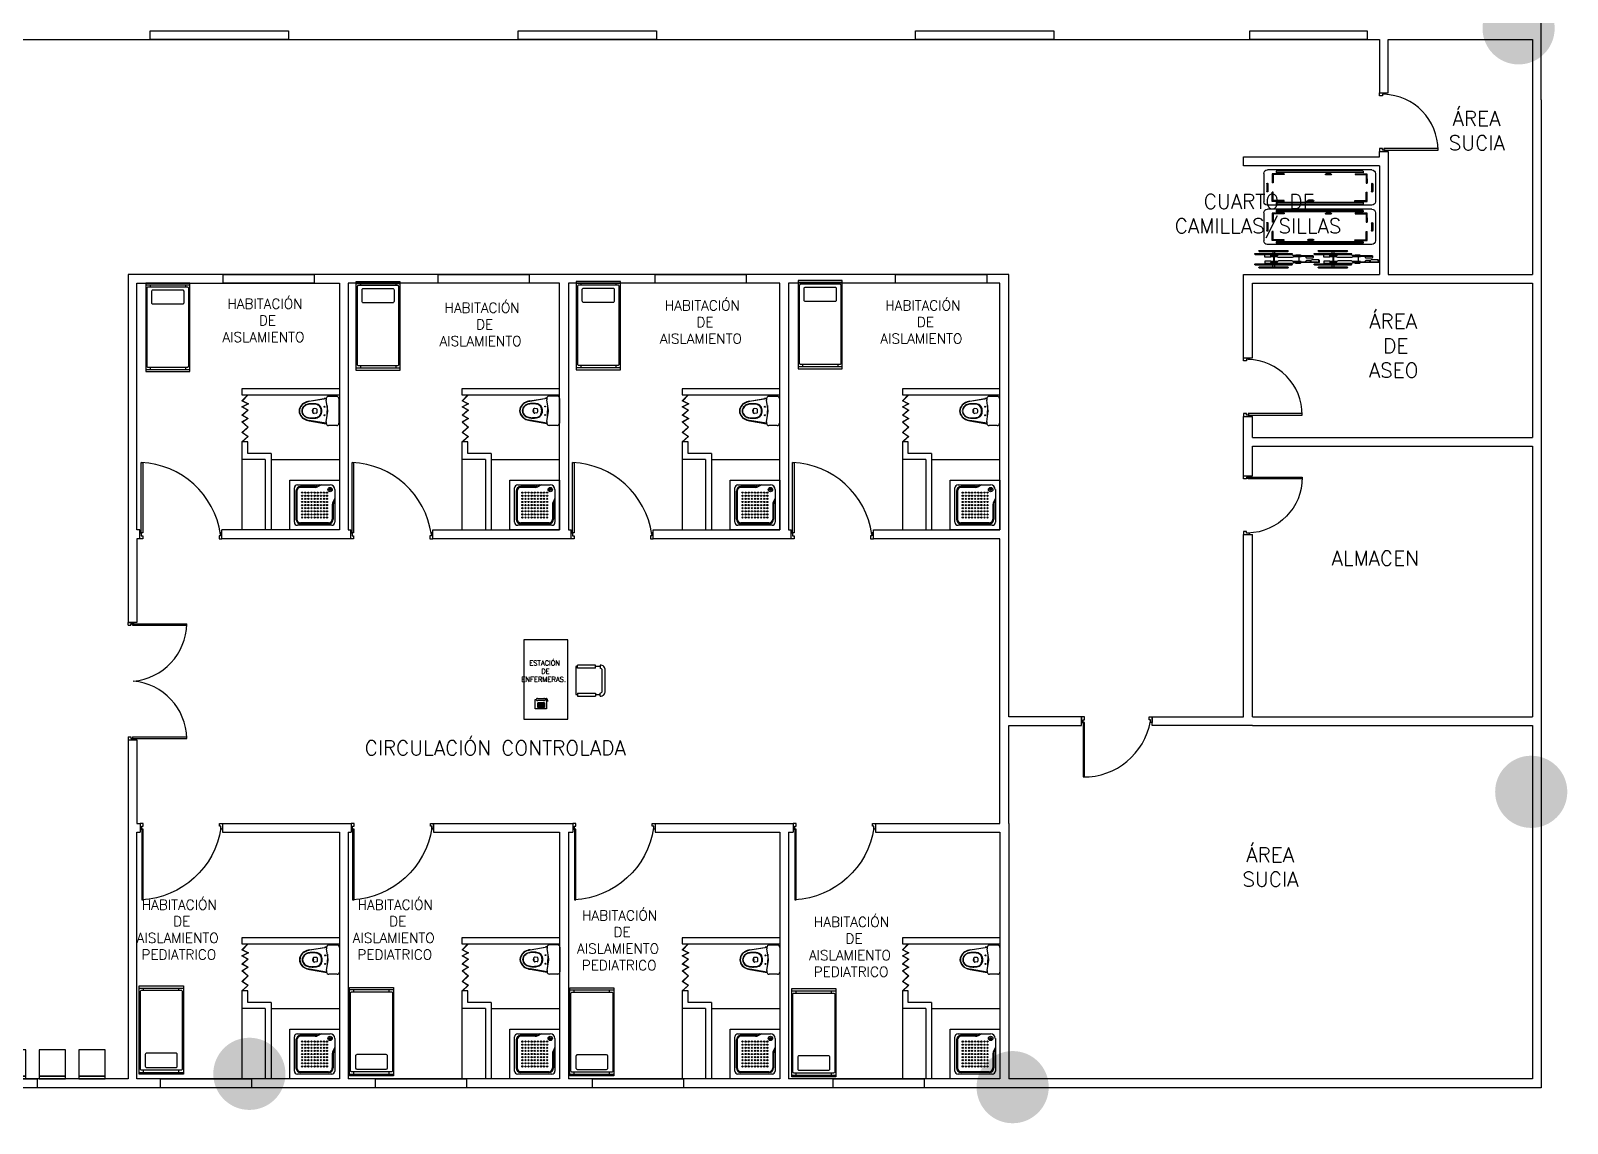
# Model space of a CAD drawing. Header units: metres. Extents: x -24 to 527, y -154 to 95.
# Drawn here: x 202.84 to 229.01, y -107.21 to -88.61 of the extents above; entities that cross this region are included whole.
import ezdxf

# ---------------------------------------------------------------- set-up
doc = ezdxf.new("R2010")
doc.units = ezdxf.units.M
doc.header["$MEASUREMENT"] = 0
for name, color, linetype in [('AN-TEXTO', 3, 'Continuous'), ('AR-MOBILIRIO', 1, 'Continuous'), ('AR-MUROS', 6, 'Continuous'), ('AR-PUERTAS', 2, 'Continuous'), ('AR-VENTANAS', 2, 'Continuous'), ('MOBILIARIO', 42, 'Continuous')]:
    doc.layers.add(name, color=color, linetype=linetype)
doc.layers.add('EQUIPO', color=1, linetype='Continuous', lineweight=0)
doc.styles.add('REGULAR-2.5', font='romans.shx', dxfattribs={"height": 2.5})

# ---------------------------------------------------------------- blocks, each defined once
blk = doc.blocks.new('111111')
at = {"layer": 'AR-PUERTAS', "linetype": 'Continuous'}
for p, q in [((254.317, 121.561), (254.317, 122.51)), ((254.342, 121.586), (254.342, 122.51)), ((256.267, 122.51), (256.242, 122.51)), ((256.242, 121.586), (256.242, 122.51)), ((256.267, 121.561), (256.267, 122.51)), ((254.292, 121.511), (254.292, 121.611)), ((254.317, 121.611), (254.292, 121.611)), ((254.342, 121.511), (254.292, 121.511)), ((254.342, 121.586), (254.317, 121.586)), ((254.342, 121.561), (254.317, 121.561)), ((254.342, 121.511), (254.342, 121.561)), ((256.242, 121.586), (256.267, 121.586)), ((256.242, 121.511), (256.242, 121.561)), ((256.242, 121.561), (256.267, 121.561)), ((256.242, 121.511), (256.292, 121.511)), ((256.267, 121.611), (256.292, 121.611)), ((256.292, 121.511), (256.292, 121.611))]:
    blk.add_line(p, q, dxfattribs=at)
for centre, start, end in [((254.297, 121.512), 5.0221, 88.847), ((256.287, 121.512), 91.153, 174.9779)]:
    blk.add_arc(centre, 0.999, start, end, dxfattribs=at)
blk = doc.blocks.new('AR-MESA DE ENFERMERAS')
at = {"layer": 'AR-MOBILIRIO'}
for p, q in [((1196.442, 626.335), (1196.442, 626.252)), ((1196.442, 626.321), (1196.552, 626.321)), ((1196.442, 626.307), (1196.552, 626.307)), ((1196.442, 626.294), (1196.552, 626.294)), ((1196.442, 626.28), (1196.552, 626.28)), ((1196.442, 626.266), (1196.552, 626.266)), ((1196.442, 626.252), (1196.552, 626.252)), ((1196.455, 626.335), (1196.455, 626.252)), ((1196.469, 626.335), (1196.469, 626.252)), ((1196.483, 626.335), (1196.483, 626.252)), ((1196.497, 626.335), (1196.497, 626.252)), ((1196.511, 626.335), (1196.511, 626.252)), ((1196.524, 626.335), (1196.524, 626.252)), ((1196.538, 626.335), (1196.538, 626.252)), ((1195.493, 626.141), (1195.493, 626.088)), ((1195.572, 626.088), (1195.572, 626.141)), ((1195.881, 626.088), (1195.881, 626.141)), ((1196.386, 626.229), (1196.383, 626.222)), ((1196.386, 626.222), (1196.383, 626.214)), ((1196.387, 626.215), (1196.384, 626.208)), ((1196.388, 626.21), (1196.385, 626.203)), ((1196.389, 626.207), (1196.387, 626.2)), ((1196.391, 626.234), (1196.388, 626.227)), ((1196.391, 626.202), (1196.388, 626.195)), ((1196.392, 626.196), (1196.389, 626.189)), ((1196.394, 626.192), (1196.392, 626.185)), ((1196.395, 626.234), (1196.393, 626.227)), ((1196.397, 626.189), (1196.394, 626.182)), ((1196.4, 626.234), (1196.398, 626.227)), ((1196.402, 626.187), (1196.399, 626.18)), ((1196.404, 626.182), (1196.402, 626.175)), ((1196.405, 626.232), (1196.403, 626.225)), ((1196.407, 626.227), (1196.405, 626.219)), ((1196.41, 626.182), (1196.408, 626.175)), ((1196.416, 626.186), (1196.413, 626.179)), ((1196.42, 626.189), (1196.418, 626.182)), ((1196.422, 626.187), (1196.42, 626.18)), ((1196.429, 626.191), (1196.426, 626.183)), ((1195.493, 625.612), (1195.493, 625.665)), ((1195.572, 625.665), (1195.572, 625.612)), ((1195.881, 625.665), (1195.881, 625.612))]:
    blk.add_line(p, q, dxfattribs=at)
for points in [[(1196.042, 625.182), (1196.792, 625.182), (1196.792, 626.532), (1196.042, 626.532)], [(1196.442, 626.335), (1196.552, 626.335), (1196.552, 626.252), (1196.442, 626.252)]]:
    blk.add_lwpolyline(points, close=True, dxfattribs=at)
for points in [[(1196.428, 626.199), (1196.409, 626.199), (1196.409, 626.355), (1196.597, 626.355), (1196.597, 626.199), (1196.581, 626.199)], [(1195.572, 626.115), (1195.493, 626.115)], [(1195.881, 626.141), (1195.572, 626.141)], [(1195.881, 626.088), (1195.572, 626.088)], [(1195.881, 625.638), (1195.908, 625.638), (1195.908, 626.115), (1195.881, 626.115)], [(1196.451, 626.217), (1196.558, 626.217)], [(1196.558, 626.178), (1196.451, 626.178)], [(1195.493, 625.638), (1195.572, 625.638)], [(1195.572, 625.665), (1195.881, 625.665)], [(1195.572, 625.612), (1195.881, 625.612)]]:
    blk.add_lwpolyline(points, dxfattribs=at)
for points in [[(1195.493, 626.141, 0.414214), (1195.405, 626.053), (1195.405, 625.7, 0.414214), (1195.493, 625.612)], [(1195.493, 626.088), (1195.493, 626.088, 0.414214), (1195.458, 626.053), (1195.458, 625.7, 0.414214), (1195.493, 625.665)]]:
    blk.add_lwpolyline(points, format="xyb", dxfattribs=at)
for centre, start, end in [((1196.448, 626.198), 79.6346, 280.3654), ((1196.562, 626.198), 259.6346, 100.3654)]:
    blk.add_arc(centre, 0.0197, start, end, dxfattribs=at)
blk = doc.blocks.new('AR-PUERTA 2')
at = {"layer": 'AR-PUERTAS', "linetype": 'Continuous'}
for points in [[(-1.354, -0.058), (-1.354, -0.008), (-1.329, -0.008), (-1.329, 0.042), (-1.379, 0.042), (-1.379, -0.058)], [(-0.029, -0.008), (-0.029, 0.042), (0.021, 0.042), (0.021, -0.058), (-0.004, -0.058), (-0.004, -0.008)], [(-0.004, -0.058), (-0.004, -1.258), (-0.029, -1.258), (-0.029, -0.058)]]:
    blk.add_lwpolyline(points, close=True, dxfattribs=at)
blk.add_arc((0.061, 0.169), 1.428, 188.1236, 267.3924, dxfattribs=at)
blk = doc.blocks.new('AR-PUERTA 1')
at = {"layer": 'AR-PUERTAS', "linetype": 'Continuous'}
for points in [[(0.954, 0.033), (0.954, 0.958), (0.929, 0.958), (0.929, 0.033)], [(0.004, 0.058), (0.004, 0.008), (0.029, 0.008), (0.029, -0.042), (-0.021, -0.042), (-0.021, 0.058)], [(0.929, 0.008), (0.929, -0.042), (0.979, -0.042), (0.979, 0.058), (0.954, 0.058), (0.954, 0.008)]]:
    blk.add_lwpolyline(points, close=True, dxfattribs=at)
blk.add_arc((0.954, 0.008), 0.949, 89.9989, 178.4932, dxfattribs=at)
blk = doc.blocks.new('AR-PUERTA 1.2')
at = {"layer": 'AR-PUERTAS', "linetype": 'Continuous'}
for points in [[(1.154, 0.058), (1.154, 0.983), (1.129, 0.983), (1.129, 0.058)], [(0.004, 0.058), (0.004, 0.008), (0.029, 0.008), (0.029, -0.042), (-0.021, -0.042), (-0.021, 0.058)], [(1.129, 0.008), (1.129, -0.042), (1.179, -0.042), (1.179, 0.058), (1.154, 0.058), (1.154, 0.008)]]:
    blk.add_lwpolyline(points, close=True, dxfattribs=at)
blk.add_arc((1.141, -0.171), 1.154, 89.3332, 169.7918, dxfattribs=at)
blk = doc.blocks.new('silla')
for points in [[(-0.225, -0.023), (0.225, -0.023), (0.225, 0.023), (-0.225, 0.023)], [(-0.225, -0.473), (0.225, -0.473), (0.225, -0.023), (-0.225, -0.023)]]:
    blk.add_lwpolyline(points, close=True)
blk = doc.blocks.new('*U132')
at = {"layer": 'AR-MOBILIRIO', "rotation": 90}
blk.add_blockref('silla', (-0.225, 0), dxfattribs=at)
blk = doc.blocks.new('*U133')
at = {"layer": 'AR-MUROS', "color": 0, "linetype": 'ByBlock', "lineweight": -2}
for p in [(0, 12.15), (0, 11.475), (0, 10.8), (0, 10.125), (0, 9.45), (0, 8.775), (0, 8.1), (0, 7.425), (0, 6.75), (0, 6.075), (0, 5.4), (0, 4.725), (0, 4.05), (0, 3.375), (0, 2.7), (0, 2.025), (0, 1.35), (0, 0.675), (0, 0)]:
    blk.add_blockref('*U132', p, dxfattribs=at)
blk = doc.blocks.new('31643339')
at = {"layer": 'AR-MOBILIRIO'}
for p, q in [((0.038, 0.5), (0.038, -0.5)), ((0.038, 0.4), (0.087, 0.4)), ((1.9, 0.4), (1.95, 0.4)), ((1.95, 0.5), (1.95, -0.5)), ((0.038, -0.4), (0.087, -0.4)), ((1.9, -0.4), (1.95, -0.4))]:
    blk.add_line(p, q, dxfattribs=at)
blk.add_lwpolyline([(0, -0.5), (0, 0.5), (2, 0.5), (2, -0.5)], close=True, dxfattribs=at)
for points in [[(1.87, 0.475, -0.414214), (1.9, 0.445), (1.9, -0.445, -0.414214), (1.87, -0.475), (0.117, -0.475, -0.414214), (0.087, -0.445), (0.087, 0.445, -0.414214), (0.117, 0.475)], [(0.15, -0.332, 0.414214), (0.18, -0.362), (0.447, -0.362, 0.414214), (0.477, -0.332), (0.477, 0.333, 0.414214), (0.447, 0.363), (0.18, 0.363, 0.414214), (0.15, 0.333)]]:
    blk.add_lwpolyline(points, format="xyb", close=True, dxfattribs=at)
blk = doc.blocks.new('AR-PUERTA ACORDION')
at = {"layer": 'AR-PUERTAS'}
blk.add_lwpolyline([(-0.386, 0.049), (-0.288, -0.046), (-0.235, 0.057), (-0.185, -0.044), (-0.129, 0.054), (-0.046, -0.045), (0.01, 0.056), (0.073, -0.046), (0.158, 0.053), (0.252, -0.046), (0.317, 0.054), (0.41, -0.047), (0.41, -0.054), (0.318, 0.046), (0.253, -0.054), (0.158, 0.046), (0.072, -0.054), (0.01, 0.046), (-0.045, -0.054), (-0.128, 0.046), (-0.185, -0.054), (-0.235, 0.046), (-0.287, -0.054), (-0.39, 0.046)], close=True, dxfattribs=at)
blk = doc.blocks.new('A$C05366594')
at = {"layer": 'AR-MOBILIRIO', "linetype": 'Continuous'}
for p, q in [((0, 0), (0, 0.72)), ((0, 0.72), (0.72, 0.72)), ((0.72, 0.72), (0.72, 0)), ((0.068, 0.113), (0.068, 0.608)), ((0.09, 0.563), (0.09, 0.158)), ((0.113, 0.653), (0.585, 0.653)), ((0.367, 0.63), (0.158, 0.63)), ((0.428, 0.653), (0.397, 0.637)), ((0.653, 0.585), (0.653, 0.113)), ((0.63, 0.367), (0.63, 0.158)), ((0.653, 0.428), (0.637, 0.397)), ((0.72, 0), (0, 0)), ((0.608, 0.068), (0.113, 0.068)), ((0.563, 0.09), (0.158, 0.09))]:
    blk.add_line(p, q, dxfattribs=at)
at = {"layer": 'AR-MOBILIRIO', "color": 250}
for p, q in [((0.104, 0.563), (0.104, 0.158)), ((0.367, 0.617), (0.158, 0.617)), ((0.458, 0.653), (0.403, 0.625)), ((0.653, 0.458), (0.625, 0.403)), ((0.617, 0.367), (0.617, 0.158)), ((0.563, 0.104), (0.158, 0.104))]:
    blk.add_line(p, q, dxfattribs=at)
at = {"layer": 'AR-MOBILIRIO', "linetype": 'Continuous'}
for centre, major_axis, start_param, end_param in [((0.113, 0.608), (0.0318, 0.0318), 0.785398, 2.356194), ((0.158, 0.563), (0.0477, 0.0477), 0.785398, 2.356194), ((0.367, 0.698), (0.0477, 0.0477), 3.926991, 4.390638), ((0.585, 0.585), (0.0477, 0.0477), 5.497787, 7.068583), ((0.698, 0.367), (-0.0477, 0.0477), 0.321751, 0.785398), ((0.113, 0.113), (-0.0318, 0.0318), 0.785398, 2.356194), ((0.158, 0.158), (-0.0477, 0.0477), 0.785398, 2.356194), ((0.158, 0.158), (-0.0477, 0.0477), 0.785398, 2.356194), ((0.563, 0.158), (0.0477, 0.0477), 3.926991, 5.497787), ((0.608, 0.113), (-0.0318, 0.0318), 2.356194, 3.926991)]:
    blk.add_ellipse(centre, major_axis=major_axis, ratio=1, start_param=start_param, end_param=end_param, dxfattribs=at)
at = {"layer": 'AR-MOBILIRIO', "color": 250}
for centre, major_axis, start_param, end_param in [((0.158, 0.563), (-0.0382, 0.0382), -0.785398, 0.785398), ((0.18, 0.54), (-0.00636, 0.00636), -0.785398, 5.497787), ((0.18, 0.495), (-0.00636, 0.00636), -0.785398, 5.497787), ((0.18, 0.45), (-0.00636, 0.00636), -0.785398, 5.497787), ((0.225, 0.54), (0.00636, 0.00636), 0.785398, 7.068583), ((0.225, 0.495), (0.00636, 0.00636), 0.785398, 7.068583), ((0.225, 0.45), (0.00636, 0.00636), 0.785398, 7.068583), ((0.27, 0.54), (0.00636, 0.00636), 0.785398, 7.068583), ((0.27, 0.495), (0.00636, 0.00636), 0.785398, 7.068583), ((0.27, 0.45), (0.00636, 0.00636), 0.785398, 7.068583), ((0.315, 0.54), (-0.00636, 0.00636), -0.785398, 5.497787), ((0.315, 0.495), (-0.00636, 0.00636), -0.785398, 5.497787), ((0.315, 0.45), (-0.00636, 0.00636), -0.785398, 5.497787), ((0.36, 0.54), (-0.00636, 0.00636), -0.785398, 5.497787), ((0.36, 0.495), (-0.00636, 0.00636), -0.785398, 5.497787), ((0.36, 0.45), (-0.00636, 0.00636), -0.785398, 5.497787), ((0.367, 0.698), (0.0573, 0.0573), 3.926991, 4.390638), ((0.405, 0.54), (-0.00636, 0.00636), -0.785398, 5.497787), ((0.405, 0.495), (-0.00636, 0.00636), -0.785398, 5.497787), ((0.405, 0.45), (-0.00636, 0.00636), -0.785398, 5.497787), ((0.45, 0.54), (0.00636, 0.00636), 0.785398, 7.068583), ((0.45, 0.495), (0.00636, 0.00636), 0.785398, 7.068583), ((0.45, 0.45), (0.00636, 0.00636), 0.785398, 7.068583), ((0.495, 0.54), (0.00636, 0.00636), 0.785398, 7.068583), ((0.495, 0.495), (0.00636, 0.00636), 0.785398, 7.068583), ((0.495, 0.45), (0.00636, 0.00636), 0.785398, 7.068583), ((0.54, 0.54), (-0.00636, 0.00636), -0.785398, 5.497787), ((0.54, 0.495), (-0.00636, 0.00636), -0.785398, 5.497787), ((0.54, 0.45), (-0.00636, 0.00636), -0.785398, 5.497787), ((0.585, 0.585), (0.0223, 0.0223), 0.785398, 7.068583), ((0.585, 0.585), (-0.00955, 0.00955), -0.785398, 5.497787), ((0.576, 0.585), (0.00286, 0.00286), 0.785398, 7.068583), ((0.581, 0.592), (0.00286, 0.00286), 0.785398, 7.068583), ((0.581, 0.578), (0.00286, 0.00286), 0.785398, 7.068583), ((0.589, 0.592), (0.00286, 0.00286), 0.785398, 7.068583), ((0.589, 0.578), (0.00286, 0.00286), 0.785398, 7.068583), ((0.594, 0.585), (0.00286, 0.00286), 0.785398, 7.068583), ((0.18, 0.405), (-0.00636, 0.00636), -0.785398, 5.497787), ((0.18, 0.36), (-0.00636, 0.00636), -0.785398, 5.497787), ((0.18, 0.315), (-0.00636, 0.00636), -0.785398, 5.497787), ((0.18, 0.27), (-0.00636, 0.00636), -0.785398, 5.497787), ((0.18, 0.225), (-0.00636, 0.00636), -0.785398, 5.497787), ((0.225, 0.405), (0.00636, 0.00636), 0.785398, 7.068583), ((0.225, 0.36), (0.00636, 0.00636), 0.785398, 7.068583), ((0.225, 0.315), (0.00636, 0.00636), 0.785398, 7.068583), ((0.225, 0.27), (0.00636, 0.00636), 0.785398, 7.068583), ((0.225, 0.225), (0.00636, 0.00636), 0.785398, 7.068583), ((0.27, 0.405), (0.00636, 0.00636), 0.785398, 7.068583), ((0.27, 0.36), (0.00636, 0.00636), 0.785398, 7.068583), ((0.27, 0.315), (0.00636, 0.00636), 0.785398, 7.068583), ((0.27, 0.27), (0.00636, 0.00636), 0.785398, 7.068583), ((0.27, 0.225), (0.00636, 0.00636), 0.785398, 7.068583), ((0.315, 0.36), (-0.00636, 0.00636), -0.785398, 5.497787), ((0.315, 0.315), (-0.00636, 0.00636), -0.785398, 5.497787), ((0.315, 0.27), (-0.00636, 0.00636), -0.785398, 5.497787), ((0.315, 0.225), (-0.00636, 0.00636), -0.785398, 5.497787), ((0.315, 0.405), (-0.00636, 0.00636), -0.785398, 5.497787), ((0.36, 0.405), (-0.00636, 0.00636), -0.785398, 5.497787), ((0.36, 0.36), (-0.00636, 0.00636), -0.785398, 5.497787), ((0.36, 0.315), (-0.00636, 0.00636), -0.785398, 5.497787), ((0.36, 0.27), (-0.00636, 0.00636), -0.785398, 5.497787), ((0.36, 0.225), (-0.00636, 0.00636), -0.785398, 5.497787), ((0.405, 0.405), (-0.00636, 0.00636), -0.785398, 5.497787), ((0.405, 0.36), (-0.00636, 0.00636), -0.785398, 5.497787), ((0.405, 0.315), (-0.00636, 0.00636), -0.785398, 5.497787), ((0.405, 0.27), (-0.00636, 0.00636), -0.785398, 5.497787), ((0.405, 0.225), (-0.00636, 0.00636), -0.785398, 5.497787), ((0.45, 0.405), (0.00636, 0.00636), 0.785398, 7.068583), ((0.45, 0.36), (0.00636, 0.00636), 0.785398, 7.068583), ((0.45, 0.315), (0.00636, 0.00636), 0.785398, 7.068583), ((0.45, 0.27), (0.00636, 0.00636), 0.785398, 7.068583), ((0.45, 0.225), (0.00636, 0.00636), 0.785398, 7.068583), ((0.495, 0.405), (0.00636, 0.00636), 0.785398, 7.068583), ((0.495, 0.36), (0.00636, 0.00636), 0.785398, 7.068583), ((0.495, 0.315), (0.00636, 0.00636), 0.785398, 7.068583), ((0.495, 0.27), (0.00636, 0.00636), 0.785398, 7.068583), ((0.495, 0.225), (0.00636, 0.00636), 0.785398, 7.068583), ((0.54, 0.36), (-0.00636, 0.00636), -0.785398, 5.497787), ((0.54, 0.315), (-0.00636, 0.00636), -0.785398, 5.497787), ((0.54, 0.27), (-0.00636, 0.00636), -0.785398, 5.497787), ((0.54, 0.225), (-0.00636, 0.00636), -0.785398, 5.497787), ((0.54, 0.405), (-0.00636, 0.00636), -0.785398, 5.497787), ((0.698, 0.367), (-0.0573, 0.0573), 0.321751, 0.785398), ((0.158, 0.158), (-0.0382, 0.0382), 0.785398, 2.356194), ((0.158, 0.158), (0.0382, 0.0382), 2.356194, 3.926991), ((0.18, 0.18), (-0.00636, 0.00636), -0.785398, 5.497787), ((0.225, 0.18), (0.00636, 0.00636), 0.785398, 7.068583), ((0.27, 0.18), (0.00636, 0.00636), 0.785398, 7.068583), ((0.315, 0.18), (-0.00636, 0.00636), -0.785398, 5.497787), ((0.36, 0.18), (-0.00636, 0.00636), -0.785398, 5.497787), ((0.405, 0.18), (-0.00636, 0.00636), -0.785398, 5.497787), ((0.45, 0.18), (0.00636, 0.00636), 0.785398, 7.068583), ((0.495, 0.18), (0.00636, 0.00636), 0.785398, 7.068583), ((0.54, 0.18), (-0.00636, 0.00636), -0.785398, 5.497787), ((0.563, 0.158), (0.0382, 0.0382), 3.926991, 5.497787)]:
    blk.add_ellipse(centre, major_axis=major_axis, ratio=1, start_param=start_param, end_param=end_param, dxfattribs=at)
blk = doc.blocks.new('1p-toppiece')
at = {"layer": 'AR-MOBILIRIO'}
for p, q in [((-0.532, 0.174), (-0.265, 0.22)), ((-0.232, 0.219), (-0.531, 0.169)), ((-0.485, 0.003), (-0.485, 0.003)), ((-0.485, 0.003), (-0.485, 0.003)), ((-0.485, 0.003), (-0.485, 0.003)), ((-0.485, 0.003), (-0.485, 0.003)), ((-0.485, 0.003), (-0.485, 0.003)), ((-0.485, 0.003), (-0.485, 0.003)), ((-0.485, 0.003), (-0.485, 0.003)), ((-0.485, 0.003), (-0.485, 0.003)), ((-0.406, 0.039), (-0.443, 0.044)), ((-0.232, 0.22), (-0.232, 0.195)), ((-0.205, 0.008), (-0.232, 0.195)), ((-0.218, 0.098), (-0.218, 0.003)), ((-0.218, -0.093), (-0.218, 0.003)), ((-0.047, 0.26), (-0.192, 0.26)), ((-0.007, 0.22), (-0.007, -0.214)), ((-0.532, -0.169), (-0.265, -0.215)), ((-0.232, -0.214), (-0.531, -0.163)), ((-0.406, -0.034), (-0.443, -0.039)), ((-0.232, -0.189), (-0.205, -0.003)), ((-0.232, -0.189), (-0.232, -0.214)), ((-0.047, -0.254), (-0.192, -0.254))]:
    blk.add_line(p, q, dxfattribs=at)
blk.add_lwpolyline([(-0.467, -0.009, 0.139005), (-0.464, -0.009, 0.107089), (-0.461, -0.006, 0.080212), (-0.46, -0.002, 0.06796), (-0.459, 0.003, 0.06796), (-0.46, 0.007, 0.080212), (-0.461, 0.011, 0.107089), (-0.464, 0.014, 0.139005), (-0.467, 0.015, 0.139005), (-0.47, 0.014, 0.107089), (-0.473, 0.011, 0.080212), (-0.474, 0.007, 0.06796), (-0.475, 0.003, 0.06796), (-0.474, -0.002, 0.080212), (-0.473, -0.006, 0.107089), (-0.47, -0.009, 0.139005)], format="xyb", close=True, dxfattribs=at)
for centre in [(-0.26, 0.078), (-0.26, -0.072)]:
    blk.add_circle(centre, 0.008, dxfattribs=at)
for centre, radius, start, end in [((-0.545, -0.004), 0.165, 137.5273, 177.8064), ((-0.545, 0.009), 0.165, 182.1936, 222.4727), ((-0.545, -0.004), 0.159, 137.1746, 177.7477), ((-0.545, 0.009), 0.159, 182.2523, 222.8254), ((-0.518, -0.034), 0.206, 106.927, 136.493), ((-0.541, -0.003), 0.122, 134.1142, 177.24), ((-0.541, 0.008), 0.122, 182.76, 225.8858), ((-0.518, -0.034), 0.2, 106.5054, 136.1127), ((-0.541, -0.003), 0.115, 133.4423, 177.1285), ((-0.541, 0.008), 0.115, 182.8715, 226.5577), ((-0.519, -0.031), 0.157, 102.7254, 132.8308), ((-0.52, -0.03), 0.15, 101.8667, 132.1155), ((-0.482, -0.117), 0.296, 99.7929, 108.8085), ((-0.482, -0.12), 0.292, 99.5848, 108.4322), ((-0.482, -0.148), 0.279, 90.6669, 104.9929), ((-0.482, -0.156), 0.281, 90.6819, 104.1933), ((-0.474, -0.297), 0.428, 81.7587, 91.4179), ((-0.488, -0.362), 0.487, 81.705, 89.6761), ((-0.434, 0.003), 0.0456, 126.1832, 180), ((-0.434, 0.003), 0.0456, 180, 233.8168), ((-0.447, 0.019), 0.025, 82.2348, 126.1832), ((-0.434, -0.002), 0.123, 44.007, 82.2929), ((-0.431, -0.004), 0.132, 44.3018, 82.295), ((-0.408, 0.024), 0.015, 13.7696, 82.2348), ((-0.495, 0.003), 0.105, 0, 13.7696), ((-0.495, 0.003), 0.105, 346.2304, 0), ((-0.46, 0.006), 0.138, 358.6352, 34.0042), ((-0.46, -0.001), 0.138, 325.9958, 1.3648), ((-0.441, 0.008), 0.132, 357.4666, 37.446), ((-0.441, -0.003), 0.132, 322.554, 2.5334), ((-0.24, 0.073), 0.15, 87.0389, 99.7929), ((-0.192, 0.22), 0.04, 90, 180), ((-0.244, 0.003), 0.04, 351.6776, 8.3142), ((-0.047, 0.22), 0.04, 0, 90), ((-0.518, 0.039), 0.206, 223.507, 253.073), ((-0.518, 0.039), 0.2, 223.8873, 253.4946), ((-0.519, 0.036), 0.157, 227.1692, 257.2746), ((-0.52, 0.036), 0.15, 227.8845, 258.1333), ((-0.482, 0.122), 0.296, 251.1915, 260.2071), ((-0.482, 0.125), 0.292, 251.5678, 260.4152), ((-0.482, 0.153), 0.279, 255.0071, 269.3331), ((-0.482, 0.161), 0.281, 255.8067, 269.3181), ((-0.488, 0.368), 0.487, 270.3239, 278.295), ((-0.474, 0.302), 0.428, 268.5821, 278.2413), ((-0.447, -0.014), 0.025, 233.8168, 277.7652), ((-0.434, 0.007), 0.123, 277.7071, 315.993), ((-0.431, 0.009), 0.132, 277.705, 315.6982), ((-0.408, -0.019), 0.015, 277.7652, 346.2304), ((-0.24, -0.067), 0.15, 260.2071, 272.966), ((-0.192, -0.214), 0.04, 180, 270), ((-0.047, -0.214), 0.04, 270, 360)]:
    blk.add_arc(centre, radius, start, end, dxfattribs=at)
blk = doc.blocks.new('A$C15E859FE')
at = {"layer": 'AR-MOBILIRIO'}
for p, q in [((0.001, 1.84), (0, 0.06)), ((0.541, 1.9), (0.061, 1.9)), ((0.366, 1.855), (0.236, 1.855)), ((0.366, 1.835), (0.236, 1.835)), ((0.601, 1.84), (0.6, 0.06)), ((0.021, 1.69), (0.02, 0.21)), ((0.047, 1.69), (0.021, 1.69)), ((0.047, 1.69), (0.046, 0.21)), ((0.066, 1.553), (0.066, 1.758)), ((0.066, 1.758), (0.224, 1.758)), ((0.081, 1.553), (0.081, 1.743)), ((0.081, 1.743), (0.224, 1.743)), ((0.224, 1.743), (0.224, 1.758)), ((0.537, 1.757), (0.379, 1.758)), ((0.379, 1.743), (0.379, 1.758)), ((0.522, 1.742), (0.379, 1.743)), ((0.522, 1.553), (0.522, 1.742)), ((0.537, 1.553), (0.537, 1.757)), ((0.555, 1.69), (0.554, 0.21)), ((0.581, 1.69), (0.555, 1.69)), ((0.581, 1.69), (0.58, 0.21)), ((0.066, 1.553), (0.081, 1.553)), ((0.537, 1.553), (0.522, 1.553)), ((0.515, 1.14), (0.515, 1.06)), ((0.535, 1.14), (0.535, 1.06)), ((0.067, 0.84), (0.067, 0.76)), ((0.087, 0.84), (0.087, 0.76)), ((0.065, 0.348), (0.065, 0.143)), ((0.065, 0.348), (0.08, 0.348)), ((0.08, 0.348), (0.08, 0.158)), ((0.521, 0.347), (0.52, 0.158)), ((0.536, 0.347), (0.521, 0.347)), ((0.536, 0.347), (0.535, 0.143)), ((0.046, 0.21), (0.02, 0.21)), ((0.54, 0), (0.06, 0)), ((0.065, 0.143), (0.223, 0.143)), ((0.08, 0.158), (0.223, 0.158)), ((0.223, 0.158), (0.223, 0.143)), ((0.365, 0.07), (0.235, 0.07)), ((0.365, 0.05), (0.235, 0.05)), ((0.52, 0.158), (0.378, 0.158)), ((0.378, 0.158), (0.378, 0.143)), ((0.535, 0.143), (0.378, 0.143)), ((0.58, 0.21), (0.554, 0.21))]:
    blk.add_line(p, q, dxfattribs=at)
for centre, radius, start, end in [((0.061, 1.84), 0.06, 89.9537, 179.9537), ((0.236, 1.845), 0.01, 89.9537, 269.9537), ((0.366, 1.845), 0.01, 269.9537, 89.9537), ((0.541, 1.84), 0.06, 359.9537, 89.9537), ((0.525, 1.14), 0.01, 359.9537, 179.9537), ((0.525, 1.06), 0.01, 179.9537, 359.9537), ((0.077, 0.84), 0.01, 359.9537, 179.9537), ((0.077, 0.76), 0.01, 179.9537, 359.9537), ((0.06, 0.06), 0.06, 179.9537, 269.9537), ((0.235, 0.06), 0.01, 89.9537, 269.9537), ((0.365, 0.06), 0.01, 269.9537, 89.9537), ((0.54, 0.06), 0.06, 269.9537, 359.9537)]:
    blk.add_arc(centre, radius, start, end, dxfattribs=at)
blk = doc.blocks.new('S-RUEDAS2')
at = {"layer": 'AR-MOBILIRIO'}
for p, q in [((-0.097, 0.32), (-0.097, -0.304)), ((-0.081, 0.32), (-0.081, -0.304)), ((0.081, 0.32), (0.081, -0.304)), ((0.097, 0.32), (0.097, -0.304)), ((-0.146, 0.253), (-0.146, -0.237)), ((-0.133, 0.253), (-0.133, -0.237)), ((-0.133, 0.024), (-0.097, 0.024)), ((-0.081, 0.024), (-0.061, 0.024)), ((-0.071, 0.058), (-0.071, 0.16)), ((-0.032, 0.16), (-0.071, 0.16)), ((-0.032, 0.058), (-0.071, 0.058)), ((-0.061, -0.056), (-0.061, 0.058)), ((-0.042, -0.055), (-0.042, 0.058)), ((-0.042, 0.008), (0.042, 0.008)), ((-0.042, 0), (0.042, 0)), ((-0.032, 0.058), (-0.032, 0.16)), ((0.032, 0.16), (0.071, 0.16)), ((0.032, 0.058), (0.032, 0.16)), ((0.032, 0.058), (0.071, 0.058)), ((0.042, -0.055), (0.042, 0.058)), ((0.061, -0.056), (0.061, 0.058)), ((0.061, 0.024), (0.081, 0.024)), ((0.071, 0.058), (0.071, 0.16)), ((0.097, 0.024), (0.133, 0.024)), ((0.133, 0.253), (0.133, -0.237)), ((0.146, 0.253), (0.146, -0.237)), ((-0.133, -0.008), (-0.097, -0.008)), ((-0.081, -0.008), (-0.061, -0.008)), ((-0.074, -0.308), (-0.074, -0.077)), ((-0.028, -0.308), (-0.028, -0.077)), ((0.028, -0.308), (0.028, -0.077)), ((0.061, -0.008), (0.081, -0.008)), ((0.074, -0.308), (0.074, -0.077)), ((0.097, -0.008), (0.133, -0.008)), ((-0.071, -0.451), (-0.071, -0.371)), ((-0.061, -0.371), (-0.071, -0.371)), ((-0.061, -0.451), (-0.071, -0.451)), ((-0.061, -0.462), (-0.061, -0.329)), ((-0.061, -0.462), (-0.042, -0.462)), ((-0.058, -0.668), (-0.058, -0.462)), ((-0.048, -0.668), (-0.048, -0.462)), ((-0.042, -0.462), (-0.042, -0.329)), ((-0.042, -0.422), (0.042, -0.422)), ((0.042, -0.462), (0.042, -0.329)), ((0.061, -0.462), (0.042, -0.462)), ((0.048, -0.74), (0.048, -0.462)), ((0.058, -0.772), (0.058, -0.462)), ((0.061, -0.462), (0.061, -0.329)), ((0.071, -0.371), (0.061, -0.371)), ((0.071, -0.451), (0.061, -0.451)), ((0.071, -0.451), (0.071, -0.371)), ((-0.058, -0.668), (-0.027, -0.668)), ((-0.048, -0.542), (-0.027, -0.542)), ((-0.019, -0.55), (-0.027, -0.542)), ((-0.019, -0.66), (-0.027, -0.668)), ((-0.019, -0.66), (-0.019, -0.55)), ((0.02, -0.63), (0.012, -0.638)), ((0.012, -0.765), (0.012, -0.638)), ((0.058, -0.765), (0.012, -0.765)), ((0.012, -0.765), (0.02, -0.772)), ((0.048, -0.63), (0.02, -0.63)), ((0.058, -0.772), (0.02, -0.772)), ((0.023, -0.55), (0.031, -0.542)), ((0.023, -0.62), (0.023, -0.55)), ((0.048, -0.62), (0.023, -0.62)), ((0.023, -0.62), (0.031, -0.627)), ((0.048, -0.542), (0.031, -0.542)), ((0.048, -0.627), (0.031, -0.627)), ((0.058, -0.74), (0.048, -0.74))]:
    blk.add_line(p, q, dxfattribs=at)
for centre, radius, start, end in [((-0.089, 0.32), 0.00816, 360, 180), ((0.089, 0.32), 0.00816, 360, 180), ((-0.14, 0.253), 0.00653, 360, 180), ((0.14, 0.253), 0.00653, 0, 180), ((-0.14, -0.237), 0.00653, 180, 0), ((-0.051, -0.077), 0.0231, 360, 180), ((0.051, -0.077), 0.0231, 360, 180), ((0.14, -0.237), 0.00653, 180, 0), ((-0.089, -0.304), 0.00816, 180, 0), ((-0.051, -0.308), 0.0231, 180, 0), ((0.051, -0.308), 0.0231, 180, 0), ((0.089, -0.304), 0.00816, 180, 0)]:
    blk.add_arc(centre, radius, start, end, dxfattribs=at)

msp = doc.modelspace()

# ---------------------------------------------------------------- hatches: boundary and pattern name
at = {"layer": 'AR-PUERTAS'}
h = msp.add_hatch(color=256, dxfattribs=at)
h.dxf.hatch_style = 1
h.paths.add_polyline_path([(227.569, -88.57, 1), (228.798, -88.57, 1)])
h = msp.add_hatch(color=256, dxfattribs=at)
h.dxf.hatch_style = 1
h.paths.add_polyline_path([(227.784, -101.568, 1), (229.013, -101.568, 1)])
h = msp.add_hatch(color=256, dxfattribs=at)
h.dxf.hatch_style = 1
h.paths.add_polyline_path([(205.952, -106.369, 1), (207.181, -106.369, 1)])
h = msp.add_hatch(color=256, dxfattribs=at)
h.dxf.hatch_style = 1
h.paths.add_polyline_path([(218.952, -106.596, 1), (220.181, -106.596, 1)])

# ---------------------------------------------------------------- linework, layer by layer
at = {"layer": 'AR-MUROS'}
for p, q in [((225.813, -90.91), (225.813, -92.76)), ((223.5, -92.76), (225.813, -92.76)), ((206.438, -95.61), (206.438, -95.91)), ((206.538, -95.61), (206.438, -95.61)), ((206.538, -95.81), (206.538, -95.61)), ((210.188, -95.61), (210.188, -95.91)), ((210.288, -95.61), (210.188, -95.61)), ((210.288, -95.81), (210.288, -95.61)), ((213.938, -95.61), (213.938, -95.91)), ((214.038, -95.61), (213.938, -95.61)), ((214.038, -95.81), (214.038, -95.61)), ((217.688, -95.61), (217.688, -95.91)), ((217.788, -95.61), (217.688, -95.61)), ((217.788, -95.81), (217.788, -95.61)), ((206.438, -95.91), (206.438, -97.11)), ((206.837, -95.91), (206.837, -97.11)), ((206.937, -95.81), (206.937, -97.11)), ((210.188, -95.91), (210.188, -97.11)), ((210.587, -95.91), (210.587, -97.11)), ((210.687, -95.81), (210.687, -97.11)), ((213.938, -95.91), (213.938, -97.11)), ((214.337, -95.91), (214.337, -97.11)), ((214.437, -95.81), (214.437, -97.11)), ((217.688, -95.91), (217.688, -97.11)), ((218.087, -95.91), (218.087, -97.11)), ((218.187, -95.81), (218.187, -97.11)), ((204.65, -102.105), (204.708, -102.105)), ((204.65, -102.255), (204.708, -102.255)), ((204.65, -106.455), (204.65, -102.255)), ((206.108, -102.105), (208.25, -102.105)), ((206.108, -102.255), (208.1, -102.255)), ((208.1, -102.255), (208.1, -106.455)), ((208.25, -102.255), (208.25, -106.455)), ((208.25, -102.255), (208.3, -102.255)), ((209.7, -102.255), (211.85, -102.255)), ((211.85, -102.255), (211.85, -106.455)), ((212, -102.255), (212, -106.455)), ((212, -102.255), (212.078, -102.255)), ((213.478, -102.255), (215.6, -102.255)), ((215.6, -102.255), (215.6, -106.455)), ((215.75, -102.105), (215.829, -102.105)), ((215.75, -102.255), (215.75, -106.455)), ((215.75, -102.255), (215.829, -102.255)), ((217.229, -102.105), (219.35, -102.105)), ((217.229, -102.255), (219.35, -102.255)), ((219.35, -102.255), (219.35, -106.455)), ((219.5, -102.105), (219.5, -106.455)), ((206.438, -104.955), (206.438, -105.255)), ((206.538, -104.955), (206.438, -104.955)), ((206.538, -105.155), (206.538, -104.955)), ((206.937, -105.155), (206.937, -106.455)), ((210.188, -104.955), (210.188, -105.255)), ((210.288, -104.955), (210.188, -104.955)), ((210.288, -105.155), (210.288, -104.955)), ((210.687, -105.155), (210.687, -106.455)), ((213.938, -104.955), (213.938, -105.255)), ((214.038, -104.955), (213.938, -104.955)), ((214.038, -105.155), (214.038, -104.955)), ((214.437, -105.155), (214.437, -106.455)), ((217.688, -104.955), (217.688, -105.255)), ((217.788, -104.955), (217.688, -104.955)), ((217.788, -105.155), (217.788, -104.955)), ((218.187, -105.155), (218.187, -106.455)), ((206.438, -105.255), (206.438, -106.455)), ((206.837, -105.255), (206.837, -106.455)), ((210.188, -105.255), (210.188, -106.455)), ((210.587, -105.255), (210.587, -106.455)), ((213.938, -105.255), (213.938, -106.455)), ((214.337, -105.255), (214.337, -106.455)), ((217.688, -105.255), (217.688, -106.455)), ((218.087, -105.255), (218.087, -106.455))]:
    msp.add_line(p, q, dxfattribs=at)
for points in [[(228.568, -89.789), (228.568, -50.159), (134.628, -50.159), (134.628, -54.469)], [(202.693, -88.76), (209.155, -88.76), (225.813, -88.76)], [(225.813, -88.76), (225.813, -89.667), (225.888, -89.667), (225.963, -89.667), (225.963, -88.76)], [(225.963, -88.76), (228.418, -88.76)], [(228.418, -88.76), (228.418, -89.789), (228.418, -92.76)], [(228.568, -89.789), (228.568, -106.605), (140.628, -106.606)], [(225.813, -90.91), (223.5, -90.91), (223.5, -90.76), (225.813, -90.76), (225.813, -90.667), (225.963, -90.667), (225.963, -92.76)], [(219.5, -97.26), (219.5, -92.76), (215.75, -92.76), (212, -92.76), (208.25, -92.76), (204.5, -92.76), (204.5, -97.26), (204.5, -98.683)], [(223.5, -94.181), (223.5, -92.76)], [(225.963, -92.76), (228.418, -92.76)], [(204.7, -97.11), (204.65, -97.11), (204.65, -92.91), (208.1, -92.91), (208.1, -97.11), (206.1, -97.11)], [(209.693, -97.11), (211.85, -97.11), (211.85, -92.91), (208.25, -92.91), (208.25, -97.11), (208.293, -97.11)], [(213.446, -97.11), (215.6, -97.11), (215.6, -92.91), (212, -92.91), (212, -97.11), (212.046, -97.11)], [(217.194, -97.11), (219.35, -97.11), (219.35, -92.91), (215.75, -92.91), (215.75, -97.11), (215.794, -97.11)], [(223.65, -92.91), (228.418, -92.91)], [(223.65, -94.181), (223.65, -92.91)], [(228.418, -92.91), (228.418, -95.535)], [(223.5, -94.181), (223.65, -94.181)], [(208.1, -94.71), (206.438, -94.71), (206.438, -94.81), (208.1, -94.81)], [(211.85, -94.71), (210.188, -94.71), (210.188, -94.81), (211.85, -94.81)], [(215.6, -94.71), (213.938, -94.71), (213.938, -94.81), (215.6, -94.81)], [(219.35, -94.71), (217.688, -94.71), (217.688, -94.81), (219.35, -94.81)], [(223.5, -95.535), (223.5, -95.181)], [(223.5, -95.181), (223.65, -95.181)], [(223.65, -95.535), (223.65, -95.181)], [(223.5, -96.189), (223.5, -95.535)], [(223.65, -95.535), (228.418, -95.535)], [(223.65, -96.189), (223.65, -95.685), (228.418, -95.685)], [(228.418, -95.685), (228.418, -100.29)], [(206.837, -95.91), (206.438, -95.91)], [(206.937, -95.81), (206.538, -95.81)], [(206.937, -95.91), (208.1, -95.91)], [(210.587, -95.91), (210.188, -95.91)], [(210.687, -95.81), (210.288, -95.81)], [(210.687, -95.91), (211.85, -95.91)], [(214.337, -95.91), (213.938, -95.91)], [(214.437, -95.81), (214.038, -95.81)], [(214.437, -95.91), (215.6, -95.91)], [(218.087, -95.91), (217.688, -95.91)], [(218.187, -95.81), (217.788, -95.81)], [(218.187, -95.91), (219.35, -95.91)], [(223.5, -96.189), (223.65, -96.189)], [(204.65, -97.26), (204.65, -98.683), (204.5, -98.683)], [(204.7, -97.26), (204.65, -97.26)], [(204.7, -97.26), (204.7, -97.11)], [(206.1, -97.26), (206.1, -97.11)], [(208.293, -97.26), (208.25, -97.26), (206.1, -97.26)], [(208.293, -97.26), (208.293, -97.11)], [(209.693, -97.26), (209.693, -97.11)], [(212.046, -97.26), (212, -97.26), (209.693, -97.26)], [(212.046, -97.26), (212.046, -97.11)], [(213.446, -97.26), (213.446, -97.11)], [(215.794, -97.26), (215.75, -97.26), (213.446, -97.26)], [(215.794, -97.26), (215.794, -97.11)], [(217.194, -97.26), (217.194, -97.11)], [(219.35, -97.26), (217.194, -97.26)], [(219.35, -102.105), (219.35, -97.26)], [(219.5, -100.29), (219.5, -97.26)], [(223.5, -100.29), (223.5, -97.189)], [(223.5, -97.189), (223.65, -97.189)], [(223.65, -100.29), (223.65, -97.189)], [(219.5, -100.44), (220.741, -100.44), (220.741, -100.29), (219.5, -100.29)], [(228.418, -100.44), (228.418, -106.455), (223.65, -106.455), (219.5, -106.455)], [(219.5, -102.105), (219.5, -100.44)], [(223.65, -100.44), (221.941, -100.44), (221.941, -100.29), (223.5, -100.29)], [(223.65, -100.29), (228.418, -100.29)], [(223.65, -100.44), (228.418, -100.44)], [(204.5, -100.683), (204.5, -102.105)], [(204.5, -100.683), (204.65, -100.683)], [(204.65, -100.683), (204.65, -102.105)], [(204.5, -102.105), (204.5, -106.455)], [(204.708, -102.105), (204.708, -102.255)], [(206.108, -102.105), (206.108, -102.255)], [(208.25, -102.105), (208.3, -102.105)], [(208.3, -102.105), (208.3, -102.255)], [(209.7, -102.105), (212, -102.105)], [(209.7, -102.105), (209.7, -102.255)], [(212, -102.105), (212.078, -102.105)], [(212.078, -102.105), (212.078, -102.255)], [(213.478, -102.105), (215.75, -102.105)], [(213.478, -102.105), (213.478, -102.255)], [(215.829, -102.105), (215.829, -102.255)], [(217.229, -102.105), (217.229, -102.255)], [(208.1, -104.055), (206.438, -104.055), (206.438, -104.155), (208.1, -104.155)], [(211.85, -104.055), (210.188, -104.055), (210.188, -104.155), (211.85, -104.155)], [(215.6, -104.055), (213.938, -104.055), (213.938, -104.155), (215.6, -104.155)], [(219.35, -104.055), (217.688, -104.055), (217.688, -104.155), (219.35, -104.155)], [(206.937, -105.155), (206.538, -105.155)], [(210.687, -105.155), (210.288, -105.155)], [(214.437, -105.155), (214.038, -105.155)], [(218.187, -105.155), (217.788, -105.155)], [(206.837, -105.255), (206.438, -105.255)], [(206.937, -105.255), (208.1, -105.255)], [(210.587, -105.255), (210.188, -105.255)], [(210.687, -105.255), (211.85, -105.255)], [(214.337, -105.255), (213.938, -105.255)], [(214.437, -105.255), (215.6, -105.255)], [(218.087, -105.255), (217.688, -105.255)], [(218.187, -105.255), (219.35, -105.255)], [(204.5, -106.455), (140.778, -106.455)], [(208.1, -106.455), (204.65, -106.455)], [(211.85, -106.455), (208.25, -106.455)], [(215.6, -106.455), (212, -106.455)], [(219.35, -106.455), (215.75, -106.455)]]:
    msp.add_lwpolyline(points, dxfattribs=at)
at = {"layer": 'AR-VENTANAS'}
for points in [[(204.877, -88.612), (207.234, -88.612), (207.234, -88.762), (204.877, -88.762)], [(211.143, -88.612), (213.5, -88.612), (213.5, -88.762), (211.143, -88.762)], [(217.911, -88.612), (220.268, -88.612), (220.268, -88.762), (217.911, -88.762)], [(223.606, -88.612), (225.607, -88.612), (225.607, -88.762), (223.606, -88.762)], [(206.118, -92.76), (207.669, -92.76), (207.669, -92.91), (206.118, -92.91)], [(209.782, -92.76), (211.333, -92.76), (211.333, -92.91), (209.782, -92.91)], [(213.478, -92.76), (215.029, -92.76), (215.029, -92.91), (213.478, -92.91)], [(217.574, -92.76), (219.125, -92.76), (219.125, -92.91), (217.574, -92.91)], [(193.808, -106.455), (202.955, -106.455), (202.955, -106.605), (193.808, -106.605)], [(205.051, -106.455), (206.603, -106.455), (206.603, -106.605), (205.051, -106.605)], [(208.716, -106.455), (210.267, -106.455), (210.267, -106.605), (208.716, -106.605)], [(212.411, -106.455), (213.963, -106.455), (213.963, -106.605), (212.411, -106.605)], [(216.507, -106.455), (218.058, -106.455), (218.058, -106.605), (216.507, -106.605)]]:
    msp.add_lwpolyline(points, close=True, dxfattribs=at)

# ---------------------------------------------------------------- block references
at = {"rotation": 270}
msp.add_blockref('111111', (82.989, 155.609), dxfattribs=at)
at = {"layer": 'AR-MOBILIRIO', "color": 4, "xscale": 0.9681450398693042, "yscale": 0.9681450398693042, "zscale": 0.9681450398693042}
for p in [(208.1, -95.087), (211.857, -95.083), (215.6, -95.087), (219.35, -95.087), (208.107, -104.429), (211.863, -104.425), (215.607, -104.429), (219.357, -104.429)]:
    msp.add_blockref('1p-toppiece', p, dxfattribs=at)
at = {"layer": 'AR-MOBILIRIO', "xscale": 1.176120000000083, "yscale": 1.176120000000083, "zscale": 1.176120000000083}
for p in [(207.254, -97.11), (211.004, -97.11), (214.754, -97.11), (218.504, -97.11), (207.254, -106.455), (211.004, -106.455), (214.754, -106.455), (218.504, -106.455)]:
    msp.add_blockref('A$C05366594', p, dxfattribs=at)
at = {"layer": 'AR-MUROS'}
for name, p, rotation in [('AR-PUERTA 1', (225.855, -89.688), 270), ('AR-PUERTA 1', (223.542, -94.201), 270), ('AR-PUERTA 2', (204.721, -97.219), 180), ('AR-PUERTA 2', (208.314, -97.219), 180), ('AR-PUERTA 2', (212.067, -97.219), 180), ('AR-PUERTA 2', (215.815, -97.219), 180), ('AR-MESA DE ENFERMERAS', (1408.034, 526.201), 180), ('AR-PUERTA 1.2', (221.92, -100.332), 180), ('*U133', (203.887, -106.208), 89.99999999999999)]:
    msp.add_blockref(name, p, dxfattribs=dict(at, rotation=rotation))
at = {"layer": 'AR-MUROS', "xscale": -1, "rotation": 270}
msp.add_blockref('AR-PUERTA 1', (223.542, -97.168), dxfattribs=at)
at = {"layer": 'AR-MUROS', "xscale": -1}
for p in [(204.729, -102.147), (208.32, -102.147), (212.099, -102.147), (215.85, -102.147)]:
    msp.add_blockref('AR-PUERTA 2', p, dxfattribs=at)
at = {"layer": 'AR-VENTANAS', "rotation": 270}
for p in [(206.493, -95.2), (210.243, -95.2), (213.993, -95.2), (217.743, -95.2), (206.493, -104.545), (210.243, -104.545), (213.993, -104.545), (217.743, -104.545)]:
    msp.add_blockref('AR-PUERTA ACORDION', p, dxfattribs=at)
at = {"layer": 'EQUIPO', "yscale": 0.7516572760392114, "zscale": 0.7516572760392114}
for p, xscale, rotation in [((208.758, -92.884), -0.7516572760392114, 90.0000000001733), ((212.51, -92.878), -0.7516572760392114, 90.0000000001733), ((216.289, -92.862), -0.7516572760392114, 90.0000000001733), ((205.177, -92.91), -0.7516572760392114, 90.0000000001733), ((205.067, -106.374), 0.7516572760392114, 89.99999999999999), ((208.648, -106.401), 0.7516572760392114, 89.99999999999999), ((212.401, -106.406), 0.7516572760392114, 89.99999999999999), ((216.18, -106.422), 0.7516572760392114, 89.99999999999999)]:
    msp.add_blockref('31643339', p, dxfattribs=dict(at, xscale=xscale, rotation=rotation))
at = {"layer": 'MOBILIARIO', "xscale": -1}
for name, p, rotation in [('A$C15E859FE', (223.844, -91.581), 269.9536920354078), ('A$C15E859FE', (223.844, -92.249), 269.9536920354078), ('S-RUEDAS2', (224.019, -92.5), 89.95369203541115), ('S-RUEDAS2', (225.029, -92.5), 89.95369203541115)]:
    msp.add_blockref(name, p, dxfattribs=dict(at, rotation=rotation))

# ---------------------------------------------------------------- texts
at = {"layer": 'AN-TEXTO', "attachment_point": 1, "style": 'REGULAR-2.5'}
for s, width, gutter_width, heights, insert, char_height in [('\\pi0.51642;ÁREA \\P\\pi0.45095;SUCIA', 1.9138, 1.25, [1.853], (226.543, -89.98), 0.25), ('\\pi0.72086;CUARTO DE\\P\\pi0.22682;CAMILLAS/SILLAS ', 3.53697, 1.25, [0], (222.1, -91.392), 0.25), ('\\pi-0.02521;HABITACIÓN\\P\\pi0.51205;DE\\P\\pi-0.11004;AISLAMIENTO', 1.29878, 0.848, [1.257], (206.218, -93.175), 0.16966), ('\\pi-0.02521;HABITACIÓN\\P\\pi0.51205;DE\\P\\pi-0.11004;AISLAMIENTO', 1.29878, 0.848, [1.257], (213.668, -93.203), 0.16966), ('\\pi-0.02521;HABITACIÓN\\P\\pi0.51205;DE\\P\\pi-0.11004;AISLAMIENTO', 1.29878, 0.848, [1.257], (217.423, -93.202), 0.16966), ('\\pi-0.02521;HABITACIÓN\\P\\pi0.51205;DE\\P\\pi-0.11004;AISLAMIENTO', 1.29878, 0.848, [1.257], (209.916, -93.243), 0.16966), ('\\pi0.85561;ÁREA\\P\\pi1.09371;DE\\P\\pi0.84966;ASEO', 2.59218, 1.25, [1.675], (224.783, -93.433), 0.25), ('\\pi0.15928;ALMACEN', 1.9138, 1.25, [1.853], (224.838, -97.467), 0.25), ('\\pi-0.05159;ESTACIÓN\\P\\pi0.15437;DE\\P\\pi-0.18356;ENFERMERAS.', 0.44471, 0.42, [0.395], (211.384, -99.333), 0.08398), ('CIRCULACIÓN CONTROLADA ', 5.7864, 1.25, [0.31], (208.53, -100.696), 0.25), ('\\pi0.51642;ÁREA \\P\\pi0.45095;SUCIA', 1.9138, 1.25, [1.853], (223.028, -102.516), 0.25), ('\\pi-0.02521;HABITACIÓN\\P\\pi0.51205;DE\\P\\pi-0.11004;AISLAMIENTO\\P\\pi-0.02925;PEDIATRICO', 1.29878, 0.848, [1.257], (204.758, -103.405), 0.16966), ('\\pi-0.02521;HABITACIÓN\\P\\pi0.51205;DE\\P\\pi-0.11004;AISLAMIENTO\\P\\pi-0.02925;PEDIATRICO', 1.29878, 0.848, [1.257], (208.436, -103.405), 0.16966), ('\\pi-0.02521;HABITACIÓN\\P\\pi0.51205;DE\\P\\pi-0.11004;AISLAMIENTO\\P\\pi-0.02925;PEDIATRICO', 1.29878, 0.848, [1.257], (212.258, -103.587), 0.16966), ('\\pi-0.02521;HABITACIÓN\\P\\pi0.51205;DE\\P\\pi-0.11004;AISLAMIENTO\\P\\pi-0.02925;PEDIATRICO', 1.29878, 0.848, [1.257], (216.207, -103.699), 0.16966)]:
    msp.add_mtext_dynamic_manual_height_columns(s, width=width, gutter_width=gutter_width, heights=heights, dxfattribs=dict(at, insert=insert, char_height=char_height))

doc.saveas('drawing.dxf')
